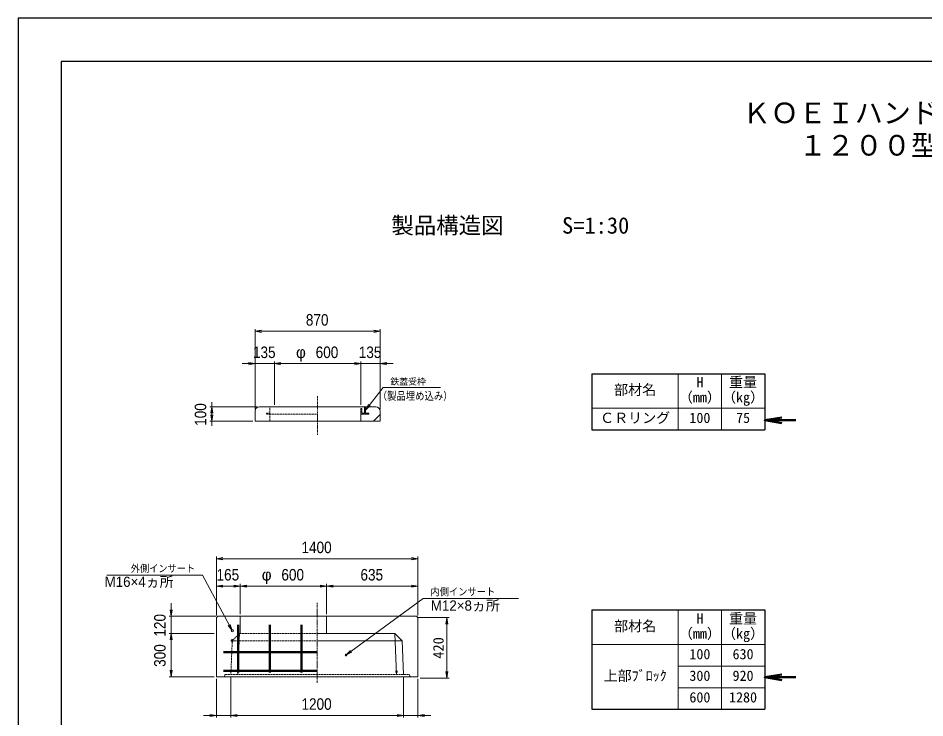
# Model space of a CAD drawing. Units: millimetres, scale not verified. Extents: x -210 to 210, y -148 to 148.
# Drawn here: x -210 to 0, y -13.5 to 148.5 of the extents above; entities that cross this region are included whole.
import ezdxf
from ezdxf.enums import TextEntityAlignment as Align

# ---------------------------------------------------------------- set-up
doc = ezdxf.new("R2010")
doc.units = ezdxf.units.MM
doc.header["$PDMODE"] = 32
doc.header["$PDSIZE"] = 0.5
doc.linetypes.add('USER1', pattern=[12.95, 6.35, -3.175, 0.25, -3.175])
doc.linetypes.add('USER2', pattern=[4.7625, 3.175, -1.5875])
doc.layers.add('0-0', color=7, linetype='Continuous')
for name, color, linetype, lineweight in [('0-1_0', 5, 'Continuous', 25), ('0-2_dims', 2, 'Continuous', 13), ('0-3_pen1実線', 4, 'Continuous', 13), ('0-4_pen2実線', 3, 'Continuous', 13), ('0-5_pen3実線', 7, 'Continuous', 18), ('0-6_pen4実線', 6, 'Continuous', 25), ('0-7_pen1一点', 4, 'USER1', 13), ('0-8_pen2破線', 3, 'USER2', 13), ('0-9_鉄筋１', 7, 'Continuous', 50), ('0-A_鉄筋２', 7, 'Continuous', 50)]:
    doc.layers.add(name, color=color, linetype=linetype, lineweight=lineweight)
doc.styles.add('ＭＳ ゴシック', font='')
doc.styles.add('ＭＳ Ｐゴシック', font='')
doc.styles.get('ＭＳ ゴシック').set_extended_font_data('MS Gothic')
doc.styles.get('ＭＳ Ｐゴシック').set_extended_font_data('MS PGothic')

# ---------------------------------------------------------------- blocks, each defined once
blk = doc.blocks.new('部分図 1')
at = {"layer": '0-1_0'}
blk.add_lwpolyline([(0, 0), (12600, 0), (12600, 8910), (0, 8910)], close=True, dxfattribs=at)
at = {"layer": '0-2_dims'}
for p, q in [((1646.02, 6195.25), (1646.02, 6750.2)), ((2516.02, 6210.25), (2516.02, 6750.2)), ((1646.02, 6735.2), (2516.02, 6735.2)), ((1646.02, 6510.2), (1556.02, 6510.2)), ((1646.02, 6195.25), (1646.02, 6525.2)), ((1781.02, 6510.2), (1646.02, 6510.2)), ((1781.02, 6225.25), (1781.02, 6525.2)), ((1781.02, 6225.25), (1781.02, 6525.2)), ((1781.02, 6510.2), (2381.02, 6510.2)), ((1781.02, 6510.2), (1871.02, 6510.2)), ((2381.02, 6510.2), (2291.02, 6510.2)), ((2381.02, 6225.25), (2381.02, 6525.2)), ((2381.02, 6225.25), (2381.02, 6525.2)), ((2381.02, 6510.2), (2516.02, 6510.2)), ((2516.02, 6195.25), (2516.02, 6525.2)), ((2516.02, 6510.2), (2606.02, 6510.2)), ((1346.08, 6210.25), (1346.08, 6242.07)), ((1661.02, 6210.25), (1331.08, 6210.25)), ((1346.08, 6210.25), (1346.08, 6110.25)), ((1631.02, 6110.25), (1331.08, 6110.25)), ((1346.08, 6110.25), (1346.08, 6078.43)), ((1377.85, 4761.15), (1377.85, 5170.29)), ((2777.85, 4761.15), (2777.85, 5170.29)), ((2777.85, 5155.29), (1377.85, 5155.29)), ((1377.85, 4761.15), (1377.85, 4980.15)), ((1542.85, 4771.15), (1542.85, 4980.15)), ((1542.85, 4771.15), (1542.85, 4980.15)), ((2142.85, 4771.15), (2142.85, 4980.15)), ((2142.85, 4771.15), (2142.85, 4980.15)), ((2777.85, 4761.15), (2777.85, 4980.15)), ((1542.85, 4965.15), (1377.85, 4965.15)), ((1542.85, 4965.15), (2142.85, 4965.15)), ((2142.85, 4965.15), (2777.85, 4965.15)), ((1063.68, 4756.15), (1063.68, 4846.15)), ((1372.85, 4756.15), (1048.68, 4756.15)), ((1063.68, 4636.15), (1063.68, 4756.15)), ((1362.85, 4636.15), (1048.68, 4636.15)), ((1362.85, 4636.15), (1048.68, 4636.15)), ((1063.68, 4636.15), (1063.68, 4546.15)), ((1063.68, 4636.15), (1063.68, 4336.15)), ((1362.85, 4336.15), (1048.68, 4336.15)), ((1377.85, 4321.15), (1377.85, 4052.15)), ((1477.85, 4336.15), (1477.85, 4052.15)), ((1477.85, 4336.15), (1477.85, 4052.15)), ((2677.85, 4336.15), (2677.85, 4052.15)), ((2677.85, 4336.15), (2677.85, 4052.15)), ((2777.85, 4321.15), (2777.85, 4052.15)), ((1377.85, 4067.15), (1287.85, 4067.15)), ((1477.85, 4067.15), (1377.85, 4067.15)), ((1477.85, 4067.15), (1567.85, 4067.15)), ((1477.85, 4067.15), (2677.85, 4067.15)), ((2677.85, 4067.15), (2587.85, 4067.15)), ((2677.85, 4067.15), (2777.85, 4067.15)), ((2777.85, 4067.15), (2867.85, 4067.15))]:
    blk.add_line(p, q, dxfattribs=at)
at = {"layer": '0-2_dims', "lineweight": 18}
for p, q in [((2582.04, 6343.6), (2933.51, 6343.6)), ((1236.96, 5042.15), (615.49, 5042.15)), ((2859.65, 4879.96), (3476.11, 4879.96)), ((2978.85, 4746.15), (2978.85, 4326.15))]:
    blk.add_line(p, q, dxfattribs=at)
at = {"layer": '0-2_dims', "lineweight": 50}
for p, q in [((5187.02, 6116.65), (5403.6, 6116.65)), ((5187.02, 4332.15), (5403.6, 4332.15))]:
    blk.add_line(p, q, dxfattribs=at)
at = {"layer": '0-2_dims', "color": 7, "lineweight": 18}
for p, q in [((2772.85, 4746.15), (2993.85, 4746.15)), ((2792.85, 4326.15), (2993.85, 4326.15))]:
    blk.add_line(p, q, dxfattribs=at)
at = {"layer": '0-2_dims'}
for points in [[(1691.02, 6742.7), (1646.02, 6735.2), (1691.02, 6727.7)], [(2471.02, 6727.7), (2516.02, 6735.2), (2471.02, 6742.7)], [(1601.02, 6502.7), (1646.02, 6510.2), (1601.02, 6517.7)], [(1826.02, 6517.7), (1781.02, 6510.2), (1826.02, 6502.7)], [(1826.02, 6517.7), (1781.02, 6510.2), (1826.02, 6502.7)], [(2336.02, 6502.7), (2381.02, 6510.2), (2336.02, 6517.7)], [(2336.02, 6502.7), (2381.02, 6510.2), (2336.02, 6517.7)], [(2561.02, 6517.7), (2516.02, 6510.2), (2561.02, 6502.7)], [(2413.02, 6188.25), (2537.04, 6343.6), (2582.04, 6343.6)], [(1353.58, 6165.25), (1346.08, 6210.25), (1338.58, 6165.25)], [(2435.24, 6228.09), (2413.02, 6188.25), (2446.96, 6218.74)], [(1338.58, 6155.25), (1346.08, 6110.25), (1353.58, 6155.25)], [(1422.85, 5162.79), (1377.85, 5155.29), (1422.85, 5147.79)], [(2732.85, 5147.79), (2777.85, 5155.29), (2732.85, 5162.79)], [(1487.85, 4656.15), (1281.96, 5042.15), (1236.96, 5042.15)], [(1422.85, 4972.65), (1377.85, 4965.15), (1422.85, 4957.65)], [(1497.85, 4957.65), (1542.85, 4965.15), (1497.85, 4972.65)], [(1587.85, 4972.65), (1542.85, 4965.15), (1587.85, 4957.65)], [(2097.85, 4957.65), (2142.85, 4965.15), (2097.85, 4972.65)], [(2187.85, 4972.65), (2142.85, 4965.15), (2187.85, 4957.65)], [(2732.85, 4957.65), (2777.85, 4965.15), (2732.85, 4972.65)], [(2277.85, 4486.15), (2814.65, 4879.96), (2859.65, 4879.96)], [(1056.18, 4801.15), (1063.68, 4756.15), (1071.18, 4801.15)], [(1460.05, 4692.33), (1487.85, 4656.15), (1473.29, 4699.39)], [(1071.18, 4591.15), (1063.68, 4636.15), (1056.18, 4591.15)], [(1071.18, 4591.15), (1063.68, 4636.15), (1056.18, 4591.15)], [(2309.69, 4518.82), (2277.85, 4486.15), (2318.57, 4506.72)], [(1056.18, 4381.15), (1063.68, 4336.15), (1071.18, 4381.15)], [(1332.85, 4059.65), (1377.85, 4067.15), (1332.85, 4074.65)], [(1522.85, 4074.65), (1477.85, 4067.15), (1522.85, 4059.65)], [(1522.85, 4074.65), (1477.85, 4067.15), (1522.85, 4059.65)], [(2632.85, 4059.65), (2677.85, 4067.15), (2632.85, 4074.65)], [(2632.85, 4059.65), (2677.85, 4067.15), (2632.85, 4074.65)], [(2822.85, 4074.65), (2777.85, 4067.15), (2822.85, 4059.65)]]:
    blk.add_lwpolyline(points, dxfattribs=at)
at = {"layer": '0-2_dims', "lineweight": 50}
for points in [[(5307.02, 6136.65), (5187.02, 6116.65), (5307.02, 6096.65)], [(5307.02, 4352.15), (5187.02, 4332.15), (5307.02, 4312.15)]]:
    blk.add_lwpolyline(points, dxfattribs=at)
at = {"layer": '0-2_dims', "lineweight": 18}
for points in [[(2986.35, 4701.15), (2978.85, 4746.15), (2971.35, 4701.15)], [(2971.35, 4371.15), (2978.85, 4326.15), (2986.35, 4371.15)]]:
    blk.add_lwpolyline(points, dxfattribs=at)
at = {"layer": '0-3_pen1実線'}
for p, q in [((2413.02, 6189.27), (2434, 6210.25)), ((2381.02, 6157.27), (2384, 6160.25)), ((2468.7, 6110.25), (2516.02, 6157.57))]:
    blk.add_line(p, q, dxfattribs=at)
at = {"layer": '0-4_pen2実線'}
for p, q in [((2381.02, 6197.75), (2381.02, 6160.25)), ((2381.02, 6197.75), (2387.02, 6197.75)), ((2407.02, 6210.25), (2407.02, 6166.25)), ((2413.02, 6210.25), (2413.02, 6166.25)), ((2437.02, 6160.25), (2381.02, 6160.25)), ((2381.02, 6160.25), (2381.02, 6110.25)), ((2407.02, 6166.25), (2387.02, 6166.25)), ((2437.02, 6166.25), (2413.02, 6166.25)), ((2437.02, 6166.25), (2437.02, 6160.25))]:
    blk.add_line(p, q, dxfattribs=at)
at = {"layer": '0-4_pen2実線', "linetype": 'USER2'}
blk.add_line((2387.02, 6197.75), (2387.02, 6166.25), dxfattribs=at)
at = {"layer": '0-4_pen2実線'}
for centre, radius in [((1487.85, 4656.15), 8), ((2277.85, 4486.15), 6)]:
    blk.add_circle(centre, radius, dxfattribs=at)
at = {"layer": '0-5_pen3実線'}
for p, q in [((4587.02, 6440.52), (4587.02, 6050.52)), ((4887.02, 6440.52), (4887.02, 6050.52)), ((1646.02, 6180.25), (1646.02, 6110.25)), ((1676.02, 6210.25), (2486.02, 6210.25)), ((2516.02, 6180.25), (2516.02, 6110.25)), ((3987.02, 6200.52), (5187.02, 6200.52)), ((1646.02, 6110.25), (2516.02, 6110.25)), ((4587.02, 4799.53), (4587.02, 4109.53)), ((4887.02, 4799.53), (4887.02, 4109.53)), ((1377.85, 4746.15), (1387.85, 4756.15)), ((1377.85, 4746.15), (1377.85, 4336.15)), ((1387.85, 4756.15), (2767.85, 4756.15)), ((2142.85, 4756.15), (2142.85, 4636.15)), ((2777.85, 4746.15), (2767.85, 4756.15)), ((2777.85, 4746.15), (2777.85, 4336.15)), ((2617.85, 4636.15), (2077.85, 4636.15)), ((2617.85, 4636.15), (2627.85, 4351.15)), ((2667.85, 4586.15), (2077.85, 4586.15)), ((3987.02, 4559.53), (5187.02, 4559.53)), ((4587.02, 4409.53), (5187.02, 4409.53)), ((2777.85, 4336.15), (1377.85, 4336.15)), ((4587.02, 4259.53), (5187.02, 4259.53))]:
    blk.add_line(p, q, dxfattribs=at)
blk.add_lwpolyline([(2677.85, 4351.15), (2667.85, 4586.15), (2617.85, 4636.15)], dxfattribs=at)
for centre, start, end in [((1676.02, 6180.25), 90, 180), ((2486.02, 6180.25), 0, 90)]:
    blk.add_arc(centre, 30, start, end, dxfattribs=at)
at = {"layer": '0-6_pen4実線'}
for p, q in [((3987.02, 6440.52), (5187.02, 6440.52)), ((3987.02, 6440.52), (3987.02, 6050.52)), ((5187.02, 6440.52), (5187.02, 6050.52)), ((3987.02, 6050.52), (5187.02, 6050.52)), ((3987.02, 4799.53), (5187.02, 4799.53)), ((3987.02, 4799.53), (3987.02, 4109.53)), ((5187.02, 4799.53), (5187.02, 4109.53)), ((3987.02, 4109.53), (5187.02, 4109.53))]:
    blk.add_line(p, q, dxfattribs=at)
blk.add_lwpolyline([(300, 300), (12300, 300), (12300, 8610), (300, 8610)], close=True, dxfattribs=at)
at = {"layer": '0-7_pen1一点'}
for p, q in [((2081.02, 6284.32), (2081.02, 6016.7)), ((2077.85, 4293.15), (2077.85, 4850.04))]:
    blk.add_line(p, q, dxfattribs=at)
at = {"layer": '0-8_pen2破線'}
for p, q in [((1749.02, 6210.25), (1749.02, 6110.25)), ((1725.02, 6166.25), (1725.02, 6160.25)), ((1725.02, 6166.25), (1749.02, 6166.25)), ((1725.02, 6160.25), (2081.02, 6160.25)), ((1542.85, 4756.15), (1542.85, 4636.15)), ((1487.85, 4586.15), (1537.85, 4636.15)), ((1537.85, 4636.15), (1525.71, 4351.03)), ((2077.85, 4636.15), (1537.85, 4636.15)), ((1477.85, 4351.15), (1487.85, 4586.15)), ((2077.85, 4586.15), (1487.85, 4586.15)), ((1432.85, 4336.15), (1437.85, 4351.15)), ((1437.85, 4351.15), (1432.85, 4336.15)), ((1437.85, 4351.15), (2717.85, 4351.15))]:
    blk.add_line(p, q, dxfattribs=at)
blk.add_lwpolyline([(2722.85, 4336.15), (2717.85, 4351.15), (2722.85, 4336.15)], dxfattribs=at)
blk.add_point((1487.85, 4586.15), dxfattribs=at)
at = {"layer": '0-9_鉄筋１'}
for p, q in [((1527.85, 4646.15), (1527.85, 4366.15)), ((1747.85, 4646.15), (1747.85, 4366.15)), ((1967.85, 4646.15), (1967.85, 4366.15)), ((1527.85, 4506.15), (2077.85, 4506.15)), ((1527.85, 4376.15), (2077.85, 4376.15)), ((2626.97, 4376.15), (2627.85, 4376.15)), ((2627.85, 4376.15), (2627.85, 4366.15))]:
    blk.add_line(p, q, dxfattribs=at)
at = {"layer": '0-A_鉄筋２'}
for p, q in [((1527.85, 4646.15), (1527.85, 4696.15)), ((1747.85, 4646.15), (1747.85, 4696.15)), ((1967.85, 4646.15), (1967.85, 4696.15)), ((1527.85, 4506.15), (1427.85, 4506.15)), ((1527.85, 4376.15), (1427.85, 4376.15))]:
    blk.add_line(p, q, dxfattribs=at)
at = {"layer": '0-2_dims', "color": 7, "style": 'ＭＳ Ｐゴシック'}
for s, height, width, p in [('870', 79.98, 0.9, (1999.21, 6750.2)), ('135', 79.98, 0.9, (1631.71, 6525.2)), ('600', 79.98, 0.9, (2067.39, 6525.2)), ('135', 79.98, 0.9, (2366.71, 6525.2)), ('（製品埋め込み）', 54.61, 0.85, (2498.39, 6242.05)), ('1400', 79.98, 0.9, (1968.76, 5170.29)), ('外側インサート', 50.68, 0.9, (782.67, 5047.43)), ('165', 79.98, 0.9, (1378.53, 4980.15)), ('600', 79.98, 0.9, (1829.21, 4980.15)), ('635', 79.98, 0.9, (2378.53, 4980.15)), ('内側インサート', 51.2, 0.9, (2863.93, 4885.14)), ('1200', 79.98, 0.9, (1968.76, 4082.15))]:
    blk.add_text(s, height=height, dxfattribs=dict(at, width=width)).set_placement(p, align=Align.BOTTOM_LEFT)
for s, height, p in [('φ', 79.98, (1931.02, 6525.2)), ('鉄蓋受枠', 44.11, (2586.33, 6350.14)), ('φ', 79.98, (1692.85, 4980.15)), ('M16×4ヵ所', 70.81, (600.87, 4938.71)), ('M12×8ヵ所', 70.81, (2867.36, 4773.68))]:
    blk.add_text(s, height=height, dxfattribs=at).set_placement(p, align=Align.BOTTOM_LEFT)
at = {"layer": '0-2_dims', "color": 7, "style": 'ＭＳ Ｐゴシック', "width": 0.9}
for s, p in [('100', (1331.08, 6078.43)), ('120', (1048.68, 4614.33)), ('300', (1048.68, 4404.33))]:
    blk.add_text(s, height=79.98, rotation=90, dxfattribs=at).set_placement(p, align=Align.BOTTOM_LEFT)
at = {"layer": '0-2_dims', "color": 7, "style": 'ＭＳ ゴシック'}
blk.add_text('420', height=73.31, rotation=90, dxfattribs=at).set_placement((2978.35, 4461.15), align=Align.BOTTOM_LEFT)
at = {"layer": '0-5_pen3実線', "style": 'ＭＳ ゴシック'}
for s, height, p in [('\u3000製品構造図\u3000', 114.4, (2436.59, 7378.74)), ('S=1:30', 114.4, (3779.24, 7378.74)), ('重量', 71.47, (4939.54, 6324.28)), ('部材名', 71.47, (4140.8, 6271.77)), ('H', 71.47, (4712.65, 6324.27)), ('（mm）', 71.49, (4590.75, 6219.26)), ('（kg）', 71.49, (4890.75, 6219.26)), ('ＣＲリング', 71.46, (4043.33, 6076.78)), ('100', 71.47, (4663.91, 6076.77)), ('75', 71.44, (4988.3, 6076.79)), ('部材名', 71.47, (4140.8, 4630.79)), ('H', 71.47, (4712.65, 4683.29)), ('重量', 71.47, (4939.54, 4683.29)), ('（mm）', 71.49, (4590.75, 4578.28)), ('（kg）', 71.49, (4890.75, 4578.28)), ('100', 71.47, (4663.91, 4435.79)), ('630', 71.45, (4963.93, 4435.8)), ('上部ﾌﾞﾛｯｸ', 71.48, (4067.66, 4285.79)), ('300', 71.47, (4663.91, 4285.79)), ('920', 71.45, (4963.93, 4285.8)), ('600', 71.48, (4663.9, 4135.79)), ('1280', 71.45, (4939.56, 4135.8))]:
    blk.add_text(s, height=height, dxfattribs=at).set_placement(p, align=Align.BOTTOM_LEFT)
at = {"layer": '0-6_pen4実線', "style": 'ＭＳ ゴシック'}
for s, p in [('\u3000ＫＯＥＩハンドホール構造図\u3000', (4837.55, 8137.5)), ('１２００型シリーズ', (5422.51, 7912.5))]:
    blk.add_text(s, height=143, dxfattribs=at).set_placement(p, align=Align.BOTTOM_LEFT)

msp = doc.modelspace()

# ---------------------------------------------------------------- block references
at = {"layer": '0-0', "xscale": 0.03333333, "yscale": 0.03333333}
msp.add_blockref('部分図 1', (-210, -148.5), dxfattribs=at)

doc.saveas('drawing.dxf')
